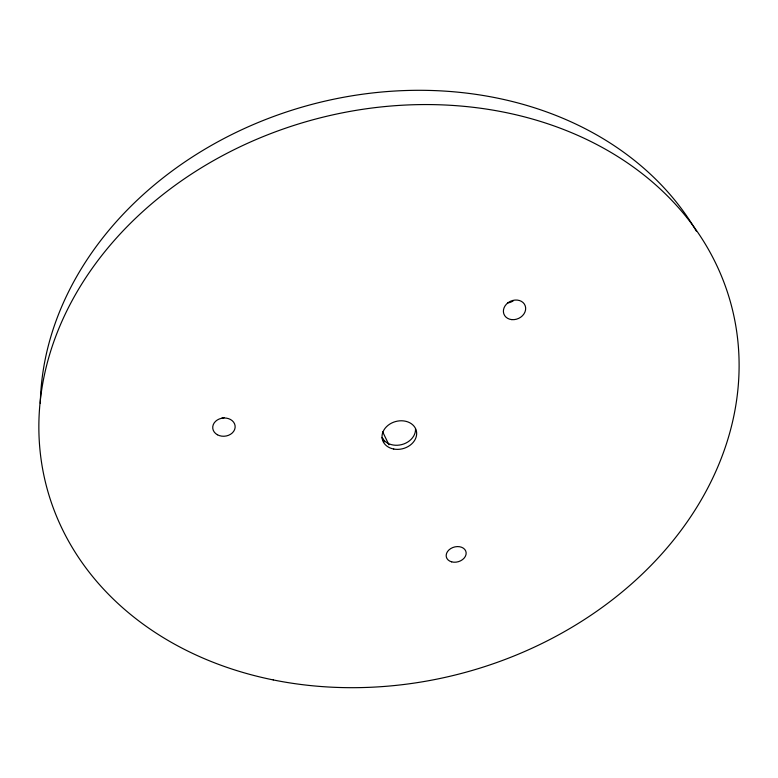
<?xml version="1.0" encoding="UTF-8"?>
<svg xmlns="http://www.w3.org/2000/svg" width="778" height="778" viewBox="0 0 778 778"><rect width="100%" height="100%" fill="white"/><g stroke="black" fill="none" stroke-linecap="round" stroke-linejoin="round"><path stroke-width="1.17" d="M384.215 441.816L382.144 437.547A17.466 14.023 -14.5 0 0 401.779 444.588A17.466 14.023 -14.5 0 0 415.52 428.921M382.669 431.868L388.922 444.763M40.3 403.315A348.077 284.194 -14.9 0 1 312.766 104.155A348.077 284.194 -14.9 0 1 696.329 231.095M513.315 300.794A11.232 9.385 -24.1 0 1 507.587 302.943M224.083 417.698A11.038 9.035 -5.3 0 1 222.07 417.903M273.234 679.923A354.194 286.615 -14.9 0 0 733.022 312.104A354.194 286.615 -14.9 0 0 160.676 196.338A354.194 286.615 -14.9 0 0 273.234 679.923M393.736 449.042A17.534 14.043 -14.9 0 0 416.347 430.788A17.534 14.043 -14.9 0 0 387.95 425.41A17.534 14.043 -14.9 0 0 393.736 449.042M217.393 434.756A11.232 9.112 -5.6 0 0 235.102 427.676A11.232 9.112 -5.6 0 0 219.338 418.953A11.232 9.112 -5.6 0 0 217.393 434.756M511.807 319.622A11.427 9.472 -23.8 0 0 525.247 305.89A11.427 9.472 -23.8 0 0 506.536 304.052A11.427 9.472 -23.8 0 0 511.807 319.622M451.648 561.852A10.163 7.605 -15.9 0 0 466.148 552.798A10.163 7.605 -15.9 0 0 450.705 548.587A10.163 7.605 -15.9 0 0 451.648 561.852"/></g></svg>
